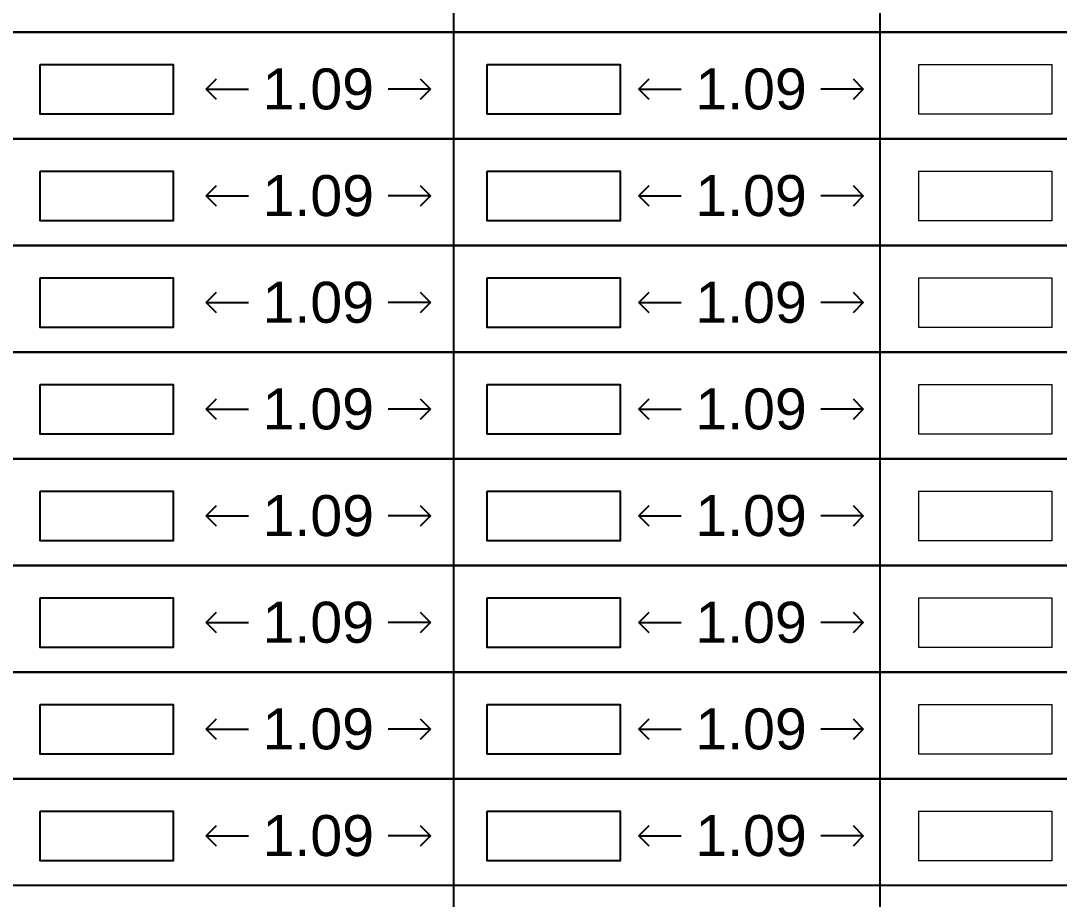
# Model space of a CAD drawing. Header units: millimetres. Extents: x -9481 to -9286, y 28723 to 28853.
# Drawn here: x -9457.71 to -9452.65, y 28753.51 to 28757.79 of the extents above; entities that cross this region are included whole.
import ezdxf

# ---------------------------------------------------------------- set-up
doc = ezdxf.new("R2010")
doc.units = ezdxf.units.MM
doc.header["$PDMODE"] = 34
doc.header["$PDSIZE"] = -15
doc.linetypes.add('CONTINULUS', pattern=[0])
doc.layers.add('BLK_1_FLR_1_REGULAR_ROOM_1', color=7, linetype='Continuous', plot=False)
doc.layers.add('BLK_1_FLR_2_REGULAR_ROOM_1', color=7, linetype='Continuous', lineweight=0)
doc.layers.add('PLAN', color=7, linetype='Continuous', lineweight=40)
doc.styles.add('Arial', font='arial.ttf', dxfattribs={"height": 0.2})
doc.styles.add('style2', font='arial.ttf', dxfattribs={"height": 0.3})
doc.dimstyles.new('INT DIM', dxfattribs={"dimtxt": 0.3, "dimasz": 0.1, "dimexe": 0.18, "dimexo": 0.0625, "dimgap": 0.09, "dimtad": 0, "dimzin": 0, "dimdsep": 46, "dimtxsty": 'style2', "dimblk": 'OPEN90', "dimcen": 0.09, "dimse1": 1, "dimse2": 1, "dimclrd": 250, "dimclrt": 256, "dimadec": 0, "dimazin": 0, "dimtfac": 1, "dimtofl": 0, "dimtmove": 0, "dimatfit": 3, "dimfxl": 0, "dimtolj": 1, "dimtzin": 0, "dimlwd": -1, "dimarcsym": 0})

# ---------------------------------------------------------------- blocks, each defined once
blk = doc.blocks.new('_Open90')
at = {"layer": 'PLAN', "color": 0, "lineweight": -2}
for p, q in [((0, 0), (-1, 0)), ((-0.5, 0.5), (0, 0)), ((0, 0), (-0.5, -0.5))]:
    blk.add_line(p, q, dxfattribs=at)
blk = doc.blocks.new('*D170')
at = {"layer": 'BLK_1_FLR_1_REGULAR_ROOM_1', "color": 250}
for p, q in [((-9456.7091, 28757.4597), (-9456.602, 28757.4597)), ((-9455.8142, 28757.4597), (-9455.9214, 28757.4597))]:
    blk.add_line(p, q, dxfattribs=at)
at = {"layer": 'Defpoints', "color": 0}
for p in [(-9456.8091, 28757.5798), (-9455.7142, 28757.5798), (-9455.7142, 28757.4597)]:
    blk.add_point(p, dxfattribs=at)
at = {"layer": 'BLK_1_FLR_1_REGULAR_ROOM_1', "color": 250, "xscale": 0.1, "yscale": 0.1, "zscale": 0.1, "rotation": 180}
blk.add_blockref('_Open90', (-9456.8091, 28757.4597), dxfattribs=at)
at = {"layer": 'BLK_1_FLR_1_REGULAR_ROOM_1', "color": 250, "xscale": 0.1, "yscale": 0.1, "zscale": 0.1}
blk.add_blockref('_Open90', (-9455.7142, 28757.4597), dxfattribs=at)
at = {"layer": 'BLK_1_FLR_1_REGULAR_ROOM_1', "linetype": 'CONTINULUS', "ltscale": 0.05, "insert": (-9456.2617, 28757.4597), "char_height": 0.2, "attachment_point": 5, "style": 'Arial'}
blk.add_mtext('\\A1;1.09', dxfattribs=at)
blk = doc.blocks.new('*D171')
at = {"layer": 'BLK_1_FLR_1_REGULAR_ROOM_1', "color": 250}
for p, q in [((-9454.5973, 28757.4597), (-9454.4901, 28757.4597)), ((-9453.7023, 28757.4597), (-9453.8095, 28757.4597))]:
    blk.add_line(p, q, dxfattribs=at)
at = {"layer": 'Defpoints', "color": 0}
for p in [(-9454.6973, 28757.5798), (-9453.6023, 28757.5798), (-9453.6023, 28757.4597)]:
    blk.add_point(p, dxfattribs=at)
at = {"layer": 'BLK_1_FLR_1_REGULAR_ROOM_1', "color": 250, "xscale": 0.1, "yscale": 0.1, "zscale": 0.1, "rotation": 180}
blk.add_blockref('_Open90', (-9454.6973, 28757.4597), dxfattribs=at)
at = {"layer": 'BLK_1_FLR_1_REGULAR_ROOM_1', "color": 250, "xscale": 0.1, "yscale": 0.1, "zscale": 0.1}
blk.add_blockref('_Open90', (-9453.6023, 28757.4597), dxfattribs=at)
at = {"layer": 'BLK_1_FLR_1_REGULAR_ROOM_1', "linetype": 'CONTINULUS', "ltscale": 0.05, "insert": (-9454.1498, 28757.4597), "char_height": 0.2, "attachment_point": 5, "style": 'Arial'}
blk.add_mtext('\\A1;1.09', dxfattribs=at)
blk = doc.blocks.new('*D177')
at = {"layer": 'BLK_1_FLR_1_REGULAR_ROOM_1', "color": 250}
for p, q in [((-9456.7091, 28756.9391), (-9456.602, 28756.9391)), ((-9455.8142, 28756.9391), (-9455.9214, 28756.9391))]:
    blk.add_line(p, q, dxfattribs=at)
at = {"layer": 'Defpoints', "color": 0}
for p in [(-9456.8091, 28757.0591), (-9455.7142, 28757.0591), (-9455.7142, 28756.9391)]:
    blk.add_point(p, dxfattribs=at)
at = {"layer": 'BLK_1_FLR_1_REGULAR_ROOM_1', "color": 250, "xscale": 0.1, "yscale": 0.1, "zscale": 0.1, "rotation": 180}
blk.add_blockref('_Open90', (-9456.8091, 28756.9391), dxfattribs=at)
at = {"layer": 'BLK_1_FLR_1_REGULAR_ROOM_1', "color": 250, "xscale": 0.1, "yscale": 0.1, "zscale": 0.1}
blk.add_blockref('_Open90', (-9455.7142, 28756.9391), dxfattribs=at)
at = {"layer": 'BLK_1_FLR_1_REGULAR_ROOM_1', "linetype": 'CONTINULUS', "ltscale": 0.05, "insert": (-9456.2617, 28756.9391), "char_height": 0.2, "attachment_point": 5, "style": 'Arial'}
blk.add_mtext('\\A1;1.09', dxfattribs=at)
blk = doc.blocks.new('*D178')
at = {"layer": 'BLK_1_FLR_1_REGULAR_ROOM_1', "color": 250}
for p, q in [((-9454.5973, 28756.9391), (-9454.4901, 28756.9391)), ((-9453.7023, 28756.9391), (-9453.8095, 28756.9391))]:
    blk.add_line(p, q, dxfattribs=at)
at = {"layer": 'Defpoints', "color": 0}
for p in [(-9454.6973, 28757.0591), (-9453.6023, 28757.0591), (-9453.6023, 28756.9391)]:
    blk.add_point(p, dxfattribs=at)
at = {"layer": 'BLK_1_FLR_1_REGULAR_ROOM_1', "color": 250, "xscale": 0.1, "yscale": 0.1, "zscale": 0.1, "rotation": 180}
blk.add_blockref('_Open90', (-9454.6973, 28756.9391), dxfattribs=at)
at = {"layer": 'BLK_1_FLR_1_REGULAR_ROOM_1', "color": 250, "xscale": 0.1, "yscale": 0.1, "zscale": 0.1}
blk.add_blockref('_Open90', (-9453.6023, 28756.9391), dxfattribs=at)
at = {"layer": 'BLK_1_FLR_1_REGULAR_ROOM_1', "linetype": 'CONTINULUS', "ltscale": 0.05, "insert": (-9454.1498, 28756.9391), "char_height": 0.2, "attachment_point": 5, "style": 'Arial'}
blk.add_mtext('\\A1;1.09', dxfattribs=at)
blk = doc.blocks.new('*D184')
at = {"layer": 'BLK_1_FLR_1_REGULAR_ROOM_1', "color": 250}
for p, q in [((-9456.7091, 28756.4184), (-9456.602, 28756.4184)), ((-9455.8142, 28756.4184), (-9455.9214, 28756.4184))]:
    blk.add_line(p, q, dxfattribs=at)
at = {"layer": 'Defpoints', "color": 0}
for p in [(-9456.8091, 28756.5385), (-9455.7142, 28756.5385), (-9455.7142, 28756.4184)]:
    blk.add_point(p, dxfattribs=at)
at = {"layer": 'BLK_1_FLR_1_REGULAR_ROOM_1', "color": 250, "xscale": 0.1, "yscale": 0.1, "zscale": 0.1, "rotation": 180}
blk.add_blockref('_Open90', (-9456.8091, 28756.4184), dxfattribs=at)
at = {"layer": 'BLK_1_FLR_1_REGULAR_ROOM_1', "color": 250, "xscale": 0.1, "yscale": 0.1, "zscale": 0.1}
blk.add_blockref('_Open90', (-9455.7142, 28756.4184), dxfattribs=at)
at = {"layer": 'BLK_1_FLR_1_REGULAR_ROOM_1', "linetype": 'CONTINULUS', "ltscale": 0.05, "insert": (-9456.2617, 28756.4184), "char_height": 0.2, "attachment_point": 5, "style": 'Arial'}
blk.add_mtext('\\A1;1.09', dxfattribs=at)
blk = doc.blocks.new('*D185')
at = {"layer": 'BLK_1_FLR_1_REGULAR_ROOM_1', "color": 250}
for p, q in [((-9454.5973, 28756.4184), (-9454.4901, 28756.4184)), ((-9453.7023, 28756.4184), (-9453.8095, 28756.4184))]:
    blk.add_line(p, q, dxfattribs=at)
at = {"layer": 'Defpoints', "color": 0}
for p in [(-9454.6973, 28756.5385), (-9453.6023, 28756.5385), (-9453.6023, 28756.4184)]:
    blk.add_point(p, dxfattribs=at)
at = {"layer": 'BLK_1_FLR_1_REGULAR_ROOM_1', "color": 250, "xscale": 0.1, "yscale": 0.1, "zscale": 0.1, "rotation": 180}
blk.add_blockref('_Open90', (-9454.6973, 28756.4184), dxfattribs=at)
at = {"layer": 'BLK_1_FLR_1_REGULAR_ROOM_1', "color": 250, "xscale": 0.1, "yscale": 0.1, "zscale": 0.1}
blk.add_blockref('_Open90', (-9453.6023, 28756.4184), dxfattribs=at)
at = {"layer": 'BLK_1_FLR_1_REGULAR_ROOM_1', "linetype": 'CONTINULUS', "ltscale": 0.05, "insert": (-9454.1498, 28756.4184), "char_height": 0.2, "attachment_point": 5, "style": 'Arial'}
blk.add_mtext('\\A1;1.09', dxfattribs=at)
blk = doc.blocks.new('*D191')
at = {"layer": 'BLK_1_FLR_1_REGULAR_ROOM_1', "color": 250}
for p, q in [((-9456.7091, 28755.8978), (-9456.602, 28755.8978)), ((-9455.8142, 28755.8978), (-9455.9214, 28755.8978))]:
    blk.add_line(p, q, dxfattribs=at)
at = {"layer": 'Defpoints', "color": 0}
for p in [(-9456.8091, 28756.0179), (-9455.7142, 28756.0179), (-9455.7142, 28755.8978)]:
    blk.add_point(p, dxfattribs=at)
at = {"layer": 'BLK_1_FLR_1_REGULAR_ROOM_1', "color": 250, "xscale": 0.1, "yscale": 0.1, "zscale": 0.1, "rotation": 180}
blk.add_blockref('_Open90', (-9456.8091, 28755.8978), dxfattribs=at)
at = {"layer": 'BLK_1_FLR_1_REGULAR_ROOM_1', "color": 250, "xscale": 0.1, "yscale": 0.1, "zscale": 0.1}
blk.add_blockref('_Open90', (-9455.7142, 28755.8978), dxfattribs=at)
at = {"layer": 'BLK_1_FLR_1_REGULAR_ROOM_1', "linetype": 'CONTINULUS', "ltscale": 0.05, "insert": (-9456.2617, 28755.8978), "char_height": 0.2, "attachment_point": 5, "style": 'Arial'}
blk.add_mtext('\\A1;1.09', dxfattribs=at)
blk = doc.blocks.new('*D192')
at = {"layer": 'BLK_1_FLR_1_REGULAR_ROOM_1', "color": 250}
for p, q in [((-9454.5973, 28755.8978), (-9454.4901, 28755.8978)), ((-9453.7023, 28755.8978), (-9453.8095, 28755.8978))]:
    blk.add_line(p, q, dxfattribs=at)
at = {"layer": 'Defpoints', "color": 0}
for p in [(-9454.6973, 28756.0179), (-9453.6023, 28756.0179), (-9453.6023, 28755.8978)]:
    blk.add_point(p, dxfattribs=at)
at = {"layer": 'BLK_1_FLR_1_REGULAR_ROOM_1', "color": 250, "xscale": 0.1, "yscale": 0.1, "zscale": 0.1, "rotation": 180}
blk.add_blockref('_Open90', (-9454.6973, 28755.8978), dxfattribs=at)
at = {"layer": 'BLK_1_FLR_1_REGULAR_ROOM_1', "color": 250, "xscale": 0.1, "yscale": 0.1, "zscale": 0.1}
blk.add_blockref('_Open90', (-9453.6023, 28755.8978), dxfattribs=at)
at = {"layer": 'BLK_1_FLR_1_REGULAR_ROOM_1', "linetype": 'CONTINULUS', "ltscale": 0.05, "insert": (-9454.1498, 28755.8978), "char_height": 0.2, "attachment_point": 5, "style": 'Arial'}
blk.add_mtext('\\A1;1.09', dxfattribs=at)
blk = doc.blocks.new('*D198')
at = {"layer": 'BLK_1_FLR_1_REGULAR_ROOM_1', "color": 250}
for p, q in [((-9456.7091, 28755.3771), (-9456.602, 28755.3771)), ((-9455.8142, 28755.3771), (-9455.9214, 28755.3771))]:
    blk.add_line(p, q, dxfattribs=at)
at = {"layer": 'Defpoints', "color": 0}
for p in [(-9456.8091, 28755.4972), (-9455.7142, 28755.4972), (-9455.7142, 28755.3771)]:
    blk.add_point(p, dxfattribs=at)
at = {"layer": 'BLK_1_FLR_1_REGULAR_ROOM_1', "color": 250, "xscale": 0.1, "yscale": 0.1, "zscale": 0.1, "rotation": 180}
blk.add_blockref('_Open90', (-9456.8091, 28755.3771), dxfattribs=at)
at = {"layer": 'BLK_1_FLR_1_REGULAR_ROOM_1', "color": 250, "xscale": 0.1, "yscale": 0.1, "zscale": 0.1}
blk.add_blockref('_Open90', (-9455.7142, 28755.3771), dxfattribs=at)
at = {"layer": 'BLK_1_FLR_1_REGULAR_ROOM_1', "linetype": 'CONTINULUS', "ltscale": 0.05, "insert": (-9456.2617, 28755.3771), "char_height": 0.2, "attachment_point": 5, "style": 'Arial'}
blk.add_mtext('\\A1;1.09', dxfattribs=at)
blk = doc.blocks.new('*D199')
at = {"layer": 'BLK_1_FLR_1_REGULAR_ROOM_1', "color": 250}
for p, q in [((-9454.5973, 28755.3771), (-9454.4901, 28755.3771)), ((-9453.7023, 28755.3771), (-9453.8095, 28755.3771))]:
    blk.add_line(p, q, dxfattribs=at)
at = {"layer": 'Defpoints', "color": 0}
for p in [(-9454.6973, 28755.4972), (-9453.6023, 28755.4972), (-9453.6023, 28755.3771)]:
    blk.add_point(p, dxfattribs=at)
at = {"layer": 'BLK_1_FLR_1_REGULAR_ROOM_1', "color": 250, "xscale": 0.1, "yscale": 0.1, "zscale": 0.1, "rotation": 180}
blk.add_blockref('_Open90', (-9454.6973, 28755.3771), dxfattribs=at)
at = {"layer": 'BLK_1_FLR_1_REGULAR_ROOM_1', "color": 250, "xscale": 0.1, "yscale": 0.1, "zscale": 0.1}
blk.add_blockref('_Open90', (-9453.6023, 28755.3771), dxfattribs=at)
at = {"layer": 'BLK_1_FLR_1_REGULAR_ROOM_1', "linetype": 'CONTINULUS', "ltscale": 0.05, "insert": (-9454.1498, 28755.3771), "char_height": 0.2, "attachment_point": 5, "style": 'Arial'}
blk.add_mtext('\\A1;1.09', dxfattribs=at)
blk = doc.blocks.new('*D205')
at = {"layer": 'BLK_1_FLR_1_REGULAR_ROOM_1', "color": 250}
for p, q in [((-9456.7091, 28754.8565), (-9456.602, 28754.8565)), ((-9455.8142, 28754.8565), (-9455.9214, 28754.8565))]:
    blk.add_line(p, q, dxfattribs=at)
at = {"layer": 'Defpoints', "color": 0}
for p in [(-9456.8091, 28754.9766), (-9455.7142, 28754.9766), (-9455.7142, 28754.8565)]:
    blk.add_point(p, dxfattribs=at)
at = {"layer": 'BLK_1_FLR_1_REGULAR_ROOM_1', "color": 250, "xscale": 0.1, "yscale": 0.1, "zscale": 0.1, "rotation": 180}
blk.add_blockref('_Open90', (-9456.8091, 28754.8565), dxfattribs=at)
at = {"layer": 'BLK_1_FLR_1_REGULAR_ROOM_1', "color": 250, "xscale": 0.1, "yscale": 0.1, "zscale": 0.1}
blk.add_blockref('_Open90', (-9455.7142, 28754.8565), dxfattribs=at)
at = {"layer": 'BLK_1_FLR_1_REGULAR_ROOM_1', "linetype": 'CONTINULUS', "ltscale": 0.05, "insert": (-9456.2617, 28754.8565), "char_height": 0.2, "attachment_point": 5, "style": 'Arial'}
blk.add_mtext('\\A1;1.09', dxfattribs=at)
blk = doc.blocks.new('*D206')
at = {"layer": 'BLK_1_FLR_1_REGULAR_ROOM_1', "color": 250}
for p, q in [((-9454.5973, 28754.8565), (-9454.4901, 28754.8565)), ((-9453.7023, 28754.8565), (-9453.8095, 28754.8565))]:
    blk.add_line(p, q, dxfattribs=at)
at = {"layer": 'Defpoints', "color": 0}
for p in [(-9454.6973, 28754.9766), (-9453.6023, 28754.9766), (-9453.6023, 28754.8565)]:
    blk.add_point(p, dxfattribs=at)
at = {"layer": 'BLK_1_FLR_1_REGULAR_ROOM_1', "color": 250, "xscale": 0.1, "yscale": 0.1, "zscale": 0.1, "rotation": 180}
blk.add_blockref('_Open90', (-9454.6973, 28754.8565), dxfattribs=at)
at = {"layer": 'BLK_1_FLR_1_REGULAR_ROOM_1', "color": 250, "xscale": 0.1, "yscale": 0.1, "zscale": 0.1}
blk.add_blockref('_Open90', (-9453.6023, 28754.8565), dxfattribs=at)
at = {"layer": 'BLK_1_FLR_1_REGULAR_ROOM_1', "linetype": 'CONTINULUS', "ltscale": 0.05, "insert": (-9454.1498, 28754.8565), "char_height": 0.2, "attachment_point": 5, "style": 'Arial'}
blk.add_mtext('\\A1;1.09', dxfattribs=at)
blk = doc.blocks.new('*D219')
at = {"layer": 'BLK_1_FLR_1_REGULAR_ROOM_1', "color": 250}
for p, q in [((-9456.7091, 28754.3358), (-9456.602, 28754.3358)), ((-9455.8142, 28754.3358), (-9455.9214, 28754.3358))]:
    blk.add_line(p, q, dxfattribs=at)
at = {"layer": 'Defpoints', "color": 0}
for p in [(-9456.8091, 28754.4559), (-9455.7142, 28754.4559), (-9455.7142, 28754.3358)]:
    blk.add_point(p, dxfattribs=at)
at = {"layer": 'BLK_1_FLR_1_REGULAR_ROOM_1', "color": 250, "xscale": 0.1, "yscale": 0.1, "zscale": 0.1, "rotation": 180}
blk.add_blockref('_Open90', (-9456.8091, 28754.3358), dxfattribs=at)
at = {"layer": 'BLK_1_FLR_1_REGULAR_ROOM_1', "color": 250, "xscale": 0.1, "yscale": 0.1, "zscale": 0.1}
blk.add_blockref('_Open90', (-9455.7142, 28754.3358), dxfattribs=at)
at = {"layer": 'BLK_1_FLR_1_REGULAR_ROOM_1', "linetype": 'CONTINULUS', "ltscale": 0.05, "insert": (-9456.2617, 28754.3358), "char_height": 0.2, "attachment_point": 5, "style": 'Arial'}
blk.add_mtext('\\A1;1.09', dxfattribs=at)
blk = doc.blocks.new('*D220')
at = {"layer": 'BLK_1_FLR_1_REGULAR_ROOM_1', "color": 250}
for p, q in [((-9454.5973, 28754.3358), (-9454.4901, 28754.3358)), ((-9453.7023, 28754.3358), (-9453.8095, 28754.3358))]:
    blk.add_line(p, q, dxfattribs=at)
at = {"layer": 'Defpoints', "color": 0}
for p in [(-9454.6973, 28754.4559), (-9453.6023, 28754.4559), (-9453.6023, 28754.3358)]:
    blk.add_point(p, dxfattribs=at)
at = {"layer": 'BLK_1_FLR_1_REGULAR_ROOM_1', "color": 250, "xscale": 0.1, "yscale": 0.1, "zscale": 0.1, "rotation": 180}
blk.add_blockref('_Open90', (-9454.6973, 28754.3358), dxfattribs=at)
at = {"layer": 'BLK_1_FLR_1_REGULAR_ROOM_1', "color": 250, "xscale": 0.1, "yscale": 0.1, "zscale": 0.1}
blk.add_blockref('_Open90', (-9453.6023, 28754.3358), dxfattribs=at)
at = {"layer": 'BLK_1_FLR_1_REGULAR_ROOM_1', "linetype": 'CONTINULUS', "ltscale": 0.05, "insert": (-9454.1498, 28754.3358), "char_height": 0.2, "attachment_point": 5, "style": 'Arial'}
blk.add_mtext('\\A1;1.09', dxfattribs=at)
blk = doc.blocks.new('*D212')
at = {"layer": 'BLK_1_FLR_1_REGULAR_ROOM_1', "color": 250}
for p, q in [((-9456.7091, 28753.8152), (-9456.602, 28753.8152)), ((-9455.8142, 28753.8152), (-9455.9214, 28753.8152))]:
    blk.add_line(p, q, dxfattribs=at)
at = {"layer": 'Defpoints', "color": 0}
for p in [(-9456.8091, 28753.9353), (-9455.7142, 28753.9353), (-9455.7142, 28753.8152)]:
    blk.add_point(p, dxfattribs=at)
at = {"layer": 'BLK_1_FLR_1_REGULAR_ROOM_1', "color": 250, "xscale": 0.1, "yscale": 0.1, "zscale": 0.1, "rotation": 180}
blk.add_blockref('_Open90', (-9456.8091, 28753.8152), dxfattribs=at)
at = {"layer": 'BLK_1_FLR_1_REGULAR_ROOM_1', "color": 250, "xscale": 0.1, "yscale": 0.1, "zscale": 0.1}
blk.add_blockref('_Open90', (-9455.7142, 28753.8152), dxfattribs=at)
at = {"layer": 'BLK_1_FLR_1_REGULAR_ROOM_1', "linetype": 'CONTINULUS', "ltscale": 0.05, "insert": (-9456.2617, 28753.8152), "char_height": 0.2, "attachment_point": 5, "style": 'Arial'}
blk.add_mtext('\\A1;1.09', dxfattribs=at)
blk = doc.blocks.new('*D213')
at = {"layer": 'BLK_1_FLR_1_REGULAR_ROOM_1', "color": 250}
for p, q in [((-9454.5973, 28753.8152), (-9454.4901, 28753.8152)), ((-9453.7023, 28753.8152), (-9453.8095, 28753.8152))]:
    blk.add_line(p, q, dxfattribs=at)
at = {"layer": 'Defpoints', "color": 0}
for p in [(-9454.6973, 28753.9353), (-9453.6023, 28753.9353), (-9453.6023, 28753.8152)]:
    blk.add_point(p, dxfattribs=at)
at = {"layer": 'BLK_1_FLR_1_REGULAR_ROOM_1', "color": 250, "xscale": 0.1, "yscale": 0.1, "zscale": 0.1, "rotation": 180}
blk.add_blockref('_Open90', (-9454.6973, 28753.8152), dxfattribs=at)
at = {"layer": 'BLK_1_FLR_1_REGULAR_ROOM_1', "color": 250, "xscale": 0.1, "yscale": 0.1, "zscale": 0.1}
blk.add_blockref('_Open90', (-9453.6023, 28753.8152), dxfattribs=at)
at = {"layer": 'BLK_1_FLR_1_REGULAR_ROOM_1', "linetype": 'CONTINULUS', "ltscale": 0.05, "insert": (-9454.1498, 28753.8152), "char_height": 0.2, "attachment_point": 5, "style": 'Arial'}
blk.add_mtext('\\A1;1.09', dxfattribs=at)

msp = doc.modelspace()

# ---------------------------------------------------------------- linework, layer by layer
for p, q in [((-9455.6016, 28758.2593), (-9455.6016, 28757.7387)), ((-9453.5208, 28758.2593), (-9453.5208, 28757.7387)), ((-9455.6016, 28757.7387), (-9455.6016, 28757.2181)), ((-9453.5208, 28757.7387), (-9453.5208, 28757.2181)), ((-9455.6016, 28757.2181), (-9455.6016, 28756.6974)), ((-9453.5208, 28757.2181), (-9453.5208, 28756.6974)), ((-9455.6016, 28756.6974), (-9455.6016, 28756.1768)), ((-9453.5208, 28756.6974), (-9453.5208, 28756.1768)), ((-9455.6016, 28756.1768), (-9455.6016, 28755.6561)), ((-9453.5208, 28756.1768), (-9453.5208, 28755.6561)), ((-9455.6016, 28755.6561), (-9455.6016, 28755.1355)), ((-9453.5208, 28755.6561), (-9453.5208, 28755.1355)), ((-9455.6016, 28755.1355), (-9455.6016, 28754.6148)), ((-9453.5208, 28755.1355), (-9453.5208, 28754.6148)), ((-9455.6016, 28754.6148), (-9455.6016, 28754.0942)), ((-9453.5208, 28754.6148), (-9453.5208, 28754.0942)), ((-9455.6016, 28754.0942), (-9455.6016, 28751.4894)), ((-9453.5208, 28754.0942), (-9453.5208, 28751.4894))]:
    msp.add_line(p, q)
for points in [[(-9461.7318, 28758.2593), (-9442.23, 28758.2593), (-9442.23, 28757.7387), (-9461.7318, 28757.7387)], [(-9461.7318, 28757.7387), (-9442.23, 28757.7387), (-9442.23, 28757.2181), (-9461.7318, 28757.2181)], [(-9461.7318, 28757.2181), (-9442.23, 28757.2181), (-9442.23, 28756.6974), (-9461.7318, 28756.6974)], [(-9461.7318, 28756.6974), (-9442.23, 28756.6974), (-9442.23, 28756.1768), (-9461.7318, 28756.1768)], [(-9461.7318, 28756.1768), (-9442.23, 28756.1768), (-9442.23, 28755.6561), (-9461.7318, 28755.6561)], [(-9461.7318, 28755.6561), (-9442.23, 28755.6561), (-9442.23, 28755.1355), (-9461.7318, 28755.1355)], [(-9461.7318, 28755.1355), (-9442.23, 28755.1355), (-9442.23, 28754.6148), (-9481.2579, 28754.6148), (-9481.2579, 28755.1355), (-9481.2579, 28755.1355)]]:
    msp.add_lwpolyline(points)
for points in [[(-9481.2579, 28754.6148), (-9442.23, 28754.6148), (-9442.23, 28754.0942), (-9481.2579, 28754.0942), (-9481.2579, 28754.6148)], [(-9481.2579, 28754.0942), (-9442.23, 28754.0942), (-9442.23, 28753.5735), (-9481.2579, 28753.5735), (-9481.2579, 28754.0942)]]:
    msp.add_lwpolyline(points, close=True)
at = {"layer": 'BLK_1_FLR_1_REGULAR_ROOM_1', "color": 34}
for points in [[(-9457.6189, 28757.5798), (-9456.9697, 28757.5798), (-9456.9697, 28757.3376), (-9457.6189, 28757.3376)], [(-9455.4381, 28757.5798), (-9454.7889, 28757.5798), (-9454.7889, 28757.3376), (-9455.4381, 28757.3376)]]:
    msp.add_lwpolyline(points, close=True, dxfattribs=at)
at = {"layer": 'BLK_1_FLR_1_REGULAR_ROOM_1', "color": 35}
for points in [[(-9457.6189, 28757.0591), (-9456.9697, 28757.0591), (-9456.9697, 28756.817), (-9457.6189, 28756.817)], [(-9455.4381, 28757.0591), (-9454.7889, 28757.0591), (-9454.7889, 28756.817), (-9455.4381, 28756.817)]]:
    msp.add_lwpolyline(points, close=True, dxfattribs=at)
at = {"layer": 'BLK_1_FLR_1_REGULAR_ROOM_1', "color": 36}
for points in [[(-9457.6189, 28756.5385), (-9456.9697, 28756.5385), (-9456.9697, 28756.2963), (-9457.6189, 28756.2963)], [(-9455.4381, 28756.5385), (-9454.7889, 28756.5385), (-9454.7889, 28756.2963), (-9455.4381, 28756.2963)]]:
    msp.add_lwpolyline(points, close=True, dxfattribs=at)
at = {"layer": 'BLK_1_FLR_1_REGULAR_ROOM_1', "color": 37}
for points in [[(-9457.6189, 28756.0179), (-9456.9697, 28756.0179), (-9456.9697, 28755.7757), (-9457.6189, 28755.7757)], [(-9455.4381, 28756.0179), (-9454.7889, 28756.0179), (-9454.7889, 28755.7757), (-9455.4381, 28755.7757)]]:
    msp.add_lwpolyline(points, close=True, dxfattribs=at)
at = {"layer": 'BLK_1_FLR_1_REGULAR_ROOM_1', "color": 38}
for points in [[(-9457.6189, 28755.4972), (-9456.9697, 28755.4972), (-9456.9697, 28755.2551), (-9457.6189, 28755.2551)], [(-9455.4381, 28755.4972), (-9454.7889, 28755.4972), (-9454.7889, 28755.2551), (-9455.4381, 28755.2551)], [(-9457.6189, 28754.4559), (-9456.9697, 28754.4559), (-9456.9697, 28754.2138), (-9457.6189, 28754.2138)], [(-9455.4381, 28754.4559), (-9454.7889, 28754.4559), (-9454.7889, 28754.2138), (-9455.4381, 28754.2138)]]:
    msp.add_lwpolyline(points, close=True, dxfattribs=at)
at = {"layer": 'BLK_1_FLR_1_REGULAR_ROOM_1', "color": 39}
for points in [[(-9457.6189, 28754.9766), (-9456.9697, 28754.9766), (-9456.9697, 28754.7344), (-9457.6189, 28754.7344)], [(-9455.4381, 28754.9766), (-9454.7889, 28754.9766), (-9454.7889, 28754.7344), (-9455.4381, 28754.7344)], [(-9457.6189, 28753.9353), (-9456.9697, 28753.9353), (-9456.9697, 28753.6931), (-9457.6189, 28753.6931)], [(-9455.4381, 28753.9353), (-9454.7889, 28753.9353), (-9454.7889, 28753.6931), (-9455.4381, 28753.6931)]]:
    msp.add_lwpolyline(points, close=True, dxfattribs=at)
at = {"layer": 'BLK_1_FLR_2_REGULAR_ROOM_1', "color": 34}
msp.add_lwpolyline([(-9453.3316, 28757.5798), (-9452.6824, 28757.5798), (-9452.6824, 28757.3376), (-9453.3316, 28757.3376)], close=True, dxfattribs=at)
at = {"layer": 'BLK_1_FLR_2_REGULAR_ROOM_1', "color": 35}
msp.add_lwpolyline([(-9453.3316, 28757.0591), (-9452.6824, 28757.0591), (-9452.6824, 28756.817), (-9453.3316, 28756.817)], close=True, dxfattribs=at)
at = {"layer": 'BLK_1_FLR_2_REGULAR_ROOM_1', "color": 36}
msp.add_lwpolyline([(-9453.3316, 28756.5385), (-9452.6824, 28756.5385), (-9452.6824, 28756.2963), (-9453.3316, 28756.2963)], close=True, dxfattribs=at)
at = {"layer": 'BLK_1_FLR_2_REGULAR_ROOM_1', "color": 37}
msp.add_lwpolyline([(-9453.3316, 28756.0179), (-9452.6824, 28756.0179), (-9452.6824, 28755.7757), (-9453.3316, 28755.7757)], close=True, dxfattribs=at)
at = {"layer": 'BLK_1_FLR_2_REGULAR_ROOM_1', "color": 38}
for points in [[(-9453.3316, 28755.4972), (-9452.6824, 28755.4972), (-9452.6824, 28755.2551), (-9453.3316, 28755.2551)], [(-9453.3316, 28754.4559), (-9452.6824, 28754.4559), (-9452.6824, 28754.2138), (-9453.3316, 28754.2138)]]:
    msp.add_lwpolyline(points, close=True, dxfattribs=at)
at = {"layer": 'BLK_1_FLR_2_REGULAR_ROOM_1', "color": 39}
for points in [[(-9453.3316, 28754.9766), (-9452.6824, 28754.9766), (-9452.6824, 28754.7344), (-9453.3316, 28754.7344)], [(-9453.3316, 28753.9353), (-9452.6824, 28753.9353), (-9452.6824, 28753.6931), (-9453.3316, 28753.6931)]]:
    msp.add_lwpolyline(points, close=True, dxfattribs=at)

# ---------------------------------------------------------------- dimensions: what is measured, and where the dimension line sits
at = {"layer": 'BLK_1_FLR_1_REGULAR_ROOM_1', "color": 34}
for base, p1, p2, picture, middle in [((-9455.7142, 28757.4597), (-9456.8091, 28757.5798), (-9455.7142, 28757.5798), '*D170', (-9456.2617, 28757.4597)), ((-9453.60233, 28757.45972), (-9454.69731, 28757.57979), (-9453.60233, 28757.57979), '*D171', (-9454.14982, 28757.45972))]:
    dim = msp.add_linear_dim(base=base, p1=p1, p2=p2, dimstyle='INT DIM', override={"dimtxt": 0.2, "dimtxsty": 'Arial', "dimfxl": 0.125, "dimtfill": 1, "dimtfillclr": 7, "dimarcsym": 1}, dxfattribs=at)
    dim.commit()
    dim.dimension.update_dxf_attribs({"geometry": picture, "text_midpoint": middle})
at = {"layer": 'BLK_1_FLR_1_REGULAR_ROOM_1', "color": 35}
for base, p1, p2, picture, middle in [((-9455.7142, 28756.9391), (-9456.8091, 28757.0591), (-9455.7142, 28757.0591), '*D177', (-9456.2617, 28756.9391)), ((-9453.60233, 28756.93907), (-9454.69731, 28757.05915), (-9453.60233, 28757.05915), '*D178', (-9454.14982, 28756.93907))]:
    dim = msp.add_linear_dim(base=base, p1=p1, p2=p2, dimstyle='INT DIM', override={"dimtxt": 0.2, "dimtxsty": 'Arial', "dimfxl": 0.125, "dimtfill": 1, "dimtfillclr": 7, "dimarcsym": 1}, dxfattribs=at)
    dim.commit()
    dim.dimension.update_dxf_attribs({"geometry": picture, "text_midpoint": middle})
at = {"layer": 'BLK_1_FLR_1_REGULAR_ROOM_1', "color": 36}
for base, p1, p2, picture, middle in [((-9455.7142, 28756.4184), (-9456.8091, 28756.5385), (-9455.7142, 28756.5385), '*D184', (-9456.2617, 28756.4184)), ((-9453.60233, 28756.41842), (-9454.69731, 28756.5385), (-9453.60233, 28756.5385), '*D185', (-9454.14982, 28756.41842))]:
    dim = msp.add_linear_dim(base=base, p1=p1, p2=p2, dimstyle='INT DIM', override={"dimtxt": 0.2, "dimtxsty": 'Arial', "dimfxl": 0.125, "dimtfill": 1, "dimtfillclr": 7, "dimarcsym": 1}, dxfattribs=at)
    dim.commit()
    dim.dimension.update_dxf_attribs({"geometry": picture, "text_midpoint": middle})
at = {"layer": 'BLK_1_FLR_1_REGULAR_ROOM_1', "color": 37}
for base, p1, p2, picture, middle in [((-9455.7142, 28755.8978), (-9456.8091, 28756.0179), (-9455.7142, 28756.0179), '*D191', (-9456.2617, 28755.8978)), ((-9453.60233, 28755.89778), (-9454.69731, 28756.01785), (-9453.60233, 28756.01785), '*D192', (-9454.14982, 28755.89778))]:
    dim = msp.add_linear_dim(base=base, p1=p1, p2=p2, dimstyle='INT DIM', override={"dimtxt": 0.2, "dimtxsty": 'Arial', "dimfxl": 0.125, "dimtfill": 1, "dimtfillclr": 7, "dimarcsym": 1}, dxfattribs=at)
    dim.commit()
    dim.dimension.update_dxf_attribs({"geometry": picture, "text_midpoint": middle})
at = {"layer": 'BLK_1_FLR_1_REGULAR_ROOM_1', "color": 38}
for base, p1, p2, picture, middle in [((-9455.7142, 28755.3771), (-9456.8091, 28755.4972), (-9455.7142, 28755.4972), '*D198', (-9456.2617, 28755.3771)), ((-9453.60233, 28755.37713), (-9454.69731, 28755.49721), (-9453.60233, 28755.49721), '*D199', (-9454.14982, 28755.37713)), ((-9455.7142, 28754.3358), (-9456.8091, 28754.4559), (-9455.7142, 28754.4559), '*D219', (-9456.2617, 28754.3358)), ((-9453.60233, 28754.33584), (-9454.69731, 28754.45591), (-9453.60233, 28754.45591), '*D220', (-9454.14982, 28754.33584))]:
    dim = msp.add_linear_dim(base=base, p1=p1, p2=p2, dimstyle='INT DIM', override={"dimtxt": 0.2, "dimtxsty": 'Arial', "dimfxl": 0.125, "dimtfill": 1, "dimtfillclr": 7, "dimarcsym": 1}, dxfattribs=at)
    dim.commit()
    dim.dimension.update_dxf_attribs({"geometry": picture, "text_midpoint": middle})
at = {"layer": 'BLK_1_FLR_1_REGULAR_ROOM_1', "color": 39}
for base, p1, p2, picture, middle in [((-9455.7142, 28754.8565), (-9456.8091, 28754.9766), (-9455.7142, 28754.9766), '*D205', (-9456.2617, 28754.8565)), ((-9453.60233, 28754.85648), (-9454.69731, 28754.97656), (-9453.60233, 28754.97656), '*D206', (-9454.14982, 28754.85648)), ((-9455.7142, 28753.8152), (-9456.8091, 28753.9353), (-9455.7142, 28753.9353), '*D212', (-9456.2617, 28753.8152)), ((-9453.60233, 28753.81519), (-9454.69731, 28753.93526), (-9453.60233, 28753.93526), '*D213', (-9454.14982, 28753.81519))]:
    dim = msp.add_linear_dim(base=base, p1=p1, p2=p2, dimstyle='INT DIM', override={"dimtxt": 0.2, "dimtxsty": 'Arial', "dimfxl": 0.125, "dimtfill": 1, "dimtfillclr": 7, "dimarcsym": 1}, dxfattribs=at)
    dim.commit()
    dim.dimension.update_dxf_attribs({"geometry": picture, "text_midpoint": middle})

doc.saveas('drawing.dxf')
